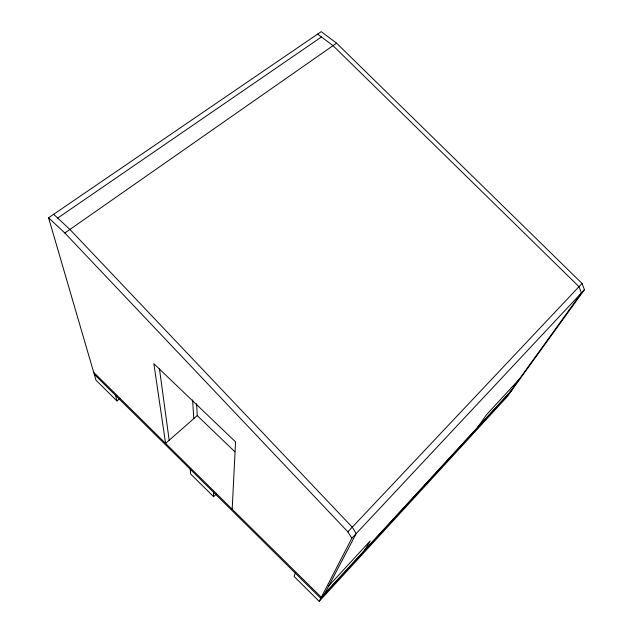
<?xml version="1.0" encoding="UTF-8"?>
<svg xmlns="http://www.w3.org/2000/svg" width="633" height="633" viewBox="0 0 633 633"><rect width="100%" height="100%" fill="white"/><g stroke="black" fill="none" stroke-linecap="round" stroke-linejoin="round"><path stroke-width="0.95" d="M232.184 509.217L235.555 441.913L153.851 363.706L165.593 443.409L197.235 415.588L196.602 403.751M295.255 573.087L294.092 576.465L319.198 601.35L507.144 396.733L584.433 289.716L582.043 283.449L336.574 43.163L321.192 31.65L48.567 217.776L95.963 380.156L116.978 400.974L120.017 398.458M319.198 601.35L351.845 538.248L584.433 289.716M324.753 593.54L356.213 533.579L352.264 527.194L69.907 229.463L53.639 214.31M364.845 549.942L370.194 540.93L328.764 585.889M477.86 427.038L486.516 414.718L519.187 379.27M509.731 392.381L581.41 292.944L578.997 286.678L333.013 45.647L317.624 34.087M512.319 389.572L321.303 597.291L93.684 372.346M511.005 391.384L320.773 598.32L94.262 374.325M351.845 538.248L347.873 531.855L582.043 283.449M190.24 469.235L190.636 473.959L213.558 496.676L216.439 493.962M48.567 217.776L64.843 232.999L336.574 43.163M57.682 218.076L321.453 36.967M197.235 415.588L234.922 451.835M64.843 232.999L347.873 531.855M115.554 395.38L116.978 400.974M159.461 368.881L169.177 440.259M192.606 399.977L193.785 418.619M213.495 492.237L213.558 496.676"/></g></svg>
